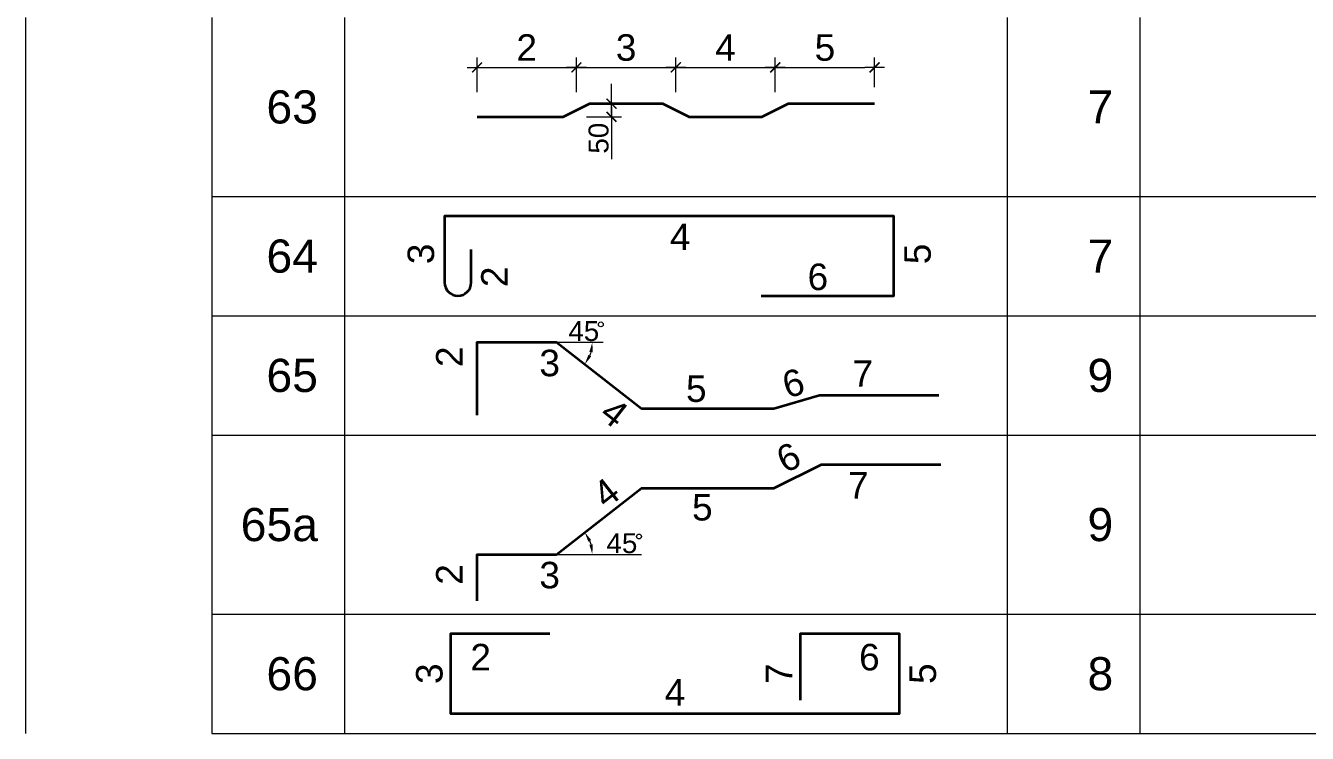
# Model space of a CAD drawing. Header units: millimetres. Extents: x -399213 to 265804, y -9748 to 250638.
# Drawn here: x -307857 to -303022, y 229842 to 232511 of the extents above; entities that cross this region are included whole.
import ezdxf
from ezdxf.enums import TextEntityAlignment as Align

# ---------------------------------------------------------------- set-up
doc = ezdxf.new("R2010")
doc.units = ezdxf.units.MM
doc.header["$MEASUREMENT"] = 0
doc.header["$PDMODE"] = 1
for name, color, linetype, lineweight in [('kata_dim', 8, 'Continuous', 5), ('kata_net khung', 3, 'Continuous', 20), ('kata_text', 7, 'Continuous', 30), ('kata_thep chu', 1, 'Continuous', 35), ('NDC_S_DIM', 1, 'Continuous', 15), ('NDC_S_VN TEXT', 7, 'Continuous', 20)]:
    doc.layers.add(name, color=color, linetype=linetype, lineweight=lineweight)
doc.styles.add('ARIAL', font='arial.ttf', dxfattribs={"width": 0.8})
doc.styles.add('kata_text', font='arial.ttf', dxfattribs={"width": 0.8})
doc.dimstyles.new('kata_dim_50', dxfattribs={"dimscale": 50, "dimtxt": 2.5, "dimasz": 1.5, "dimexe": 1.5, "dimexo": 2.5, "dimtad": 1, "dimdec": 0, "dimzin": 0, "dimdsep": 46, "dimtxsty": 'kata_text', "dimblk": 'kata_block_ArchTick', "dimcen": 0.09, "dimdle": 1.2, "dimclrd": 8, "dimclre": 8, "dimclrt": 3, "dimadec": 0, "dimazin": 0, "dimtfac": 1, "dimtdec": 0, "dimtix": 1, "dimtofl": 0, "dimtmove": 0, "dimatfit": 3, "dimfxl": 0, "dimtolj": 1, "dimtzin": 0, "dimarcsym": 0})

# ---------------------------------------------------------------- blocks, each defined once
blk = doc.blocks.new('kata_block_ArchTick')
at = {"color": 8}
blk.add_line((1, 0), (-1, 0), dxfattribs=at)
at = {"color": 8, "const_width": 0.15}
blk.add_lwpolyline([(-0.5, -0.5), (0.5, 0.5)], dxfattribs=at)
blk = doc.blocks.new('*D160')
at = {"color": 8, "lineweight": -2, "transparency": 16777216}
for p, q in [((3405.3, -564.3), (3405.3, -301.8)), ((3480.3, -376.8), (4080.3, -376.8)), ((4155.3, -564.3), (4155.3, -301.8))]:
    blk.add_line(p, q, dxfattribs=at)
at = {"layer": 'Defpoints', "color": 0, "transparency": 16777216}
for p in [(4155.3, -376.8), (3405.3, -750), (4155.3, -700)]:
    blk.add_point(p, dxfattribs=at)
at = {"color": 8, "lineweight": -2, "transparency": 16777216, "xscale": 75, "yscale": 75, "zscale": 75, "rotation": 180}
blk.add_blockref('kata_block_ArchTick', (3405.3, -376.8), dxfattribs=at)
at = {"color": 8, "lineweight": -2, "transparency": 16777216, "xscale": 75, "yscale": 75, "zscale": 75}
blk.add_blockref('kata_block_ArchTick', (4155.3, -376.8), dxfattribs=at)
blk = doc.blocks.new('*D158')
at = {"color": 8, "lineweight": -2, "transparency": 16777216}
for p, q in [((4155.3, -564.3), (4155.3, -301.8)), ((4230.3, -376.8), (4830.3, -376.8)), ((4905.3, -564.3), (4905.3, -301.8))]:
    blk.add_line(p, q, dxfattribs=at)
at = {"layer": 'Defpoints', "color": 0, "transparency": 16777216}
for p in [(4905.3, -376.8), (4155.3, -700), (4905.3, -700)]:
    blk.add_point(p, dxfattribs=at)
at = {"color": 8, "lineweight": -2, "transparency": 16777216, "xscale": 75, "yscale": 75, "zscale": 75, "rotation": 180}
blk.add_blockref('kata_block_ArchTick', (4155.3, -376.8), dxfattribs=at)
at = {"color": 8, "lineweight": -2, "transparency": 16777216, "xscale": 75, "yscale": 75, "zscale": 75}
blk.add_blockref('kata_block_ArchTick', (4905.3, -376.8), dxfattribs=at)
blk = doc.blocks.new('*D159')
at = {"color": 8, "lineweight": -2, "transparency": 16777216}
for p, q in [((4905.3, -564.3), (4905.3, -301.8)), ((4980.3, -376.8), (5580.3, -376.8)), ((5655.3, -564.3), (5655.3, -301.8))]:
    blk.add_line(p, q, dxfattribs=at)
at = {"layer": 'Defpoints', "color": 0, "transparency": 16777216}
for p in [(5655.3, -376.8), (4905.3, -700), (5655.3, -700)]:
    blk.add_point(p, dxfattribs=at)
at = {"color": 8, "lineweight": -2, "transparency": 16777216, "xscale": 75, "yscale": 75, "zscale": 75, "rotation": 180}
blk.add_blockref('kata_block_ArchTick', (4905.3, -376.8), dxfattribs=at)
at = {"color": 8, "lineweight": -2, "transparency": 16777216, "xscale": 75, "yscale": 75, "zscale": 75}
blk.add_blockref('kata_block_ArchTick', (5655.3, -376.8), dxfattribs=at)
blk = doc.blocks.new('*D161')
at = {"color": 8, "lineweight": -2, "transparency": 16777216}
for p, q in [((5655.3, -564.3), (5655.3, -301.8)), ((5730.3, -376.8), (6330.3, -376.8)), ((6405.3, -525), (6405.3, -301.8))]:
    blk.add_line(p, q, dxfattribs=at)
at = {"layer": 'Defpoints', "color": 0, "transparency": 16777216}
for p in [(6405.3, -376.8), (6405.3, -650), (5655.3, -700)]:
    blk.add_point(p, dxfattribs=at)
at = {"color": 8, "lineweight": -2, "transparency": 16777216, "xscale": 75, "yscale": 75, "zscale": 75, "rotation": 180}
blk.add_blockref('kata_block_ArchTick', (5655.3, -376.8), dxfattribs=at)
at = {"color": 8, "lineweight": -2, "transparency": 16777216, "xscale": 75, "yscale": 75, "zscale": 75}
blk.add_blockref('kata_block_ArchTick', (6405.3, -376.8), dxfattribs=at)
blk = doc.blocks.new('*D162')
at = {"color": 8, "lineweight": -2, "transparency": 16777216}
for p, q in [((4419.9, -575), (4419.9, -500)), ((4380.3, -650), (4494.9, -650)), ((4232.4, -750), (4494.9, -750)), ((4419.9, -825), (4419.9, -1068.1))]:
    blk.add_line(p, q, dxfattribs=at)
at = {"layer": 'Defpoints', "color": 0, "transparency": 16777216}
for p in [(4255.3, -650), (4055.3, -750), (4419.9, -750)]:
    blk.add_point(p, dxfattribs=at)
at = {"color": 8, "lineweight": -2, "transparency": 16777216, "xscale": 75, "yscale": 75, "zscale": 75}
for p, rotation in [((4419.9, -650), 270), ((4419.9, -750), 90)]:
    blk.add_blockref('kata_block_ArchTick', p, dxfattribs=dict(at, rotation=rotation))
blk = doc.blocks.new('dang64')
at = {"layer": 'kata_net khung'}
for p, q in [((0, 0), (0, -900)), ((1405.3, 0), (1405.3, -900)), ((2405.3, 0), (2405.3, -900)), ((7405.3, 0), (7405.3, -900)), ((8405.3, 0), (8405.3, -900)), ((1405.3, -900), (17405.3, -900))]:
    blk.add_line(p, q, dxfattribs=at)
at = {"layer": 'kata_thep chu'}
blk.add_lwpolyline([(5549.1, -750), (6549.1, -750), (6549.1, -150), (3161.2, -150), (3161.2, -650, 1), (3361.2, -650), (3361.2, -400)], format="xyb", dxfattribs=at)
at = {"layer": 'kata_text', "style": 'kata_text'}
for tag, p in [('003', (2981.5, -433.7)), ('005', (6728.3, -433.7)), ('002', (3536.4, -606.4))]:
    blk.add_attdef(tag, text='', height=200, rotation=90, dxfattribs=at).set_placement(p, align=Align.MIDDLE_CENTER)
for tag, p in [('004', (4938.5, -304.6)), ('006', (5977.1, -606.3))]:
    blk.add_attdef(tag, text='', height=200, dxfattribs=at).set_placement(p, align=Align.MIDDLE_CENTER)
for tag, p in [('001', (2205.3, -450)), ('007', (8205.3, -450)), ('008', (10205.3, -450)), ('009', (11205.3, -450)), ('010', (12205.3, -450)), ('011', (13205.3, -449.7)), ('012', (15205.3, -450)), ('013', (17205.3, -450))]:
    blk.add_attdef(tag, text='', height=250, dxfattribs=at).set_placement(p, align=Align.MIDDLE_RIGHT)
blk = doc.blocks.new('*D121')
at = {"layer": 'Defpoints', "color": 0, "transparency": 16777216}
for p in [(4005.3, -200), (4005.3, -200), (4269.3, -259.3), (4356.3, -200), (4645.3, -700)]:
    blk.add_point(p, dxfattribs=at)
at = {"layer": 'kata_dim', "color": 8, "lineweight": -2, "transparency": 16777216}
blk.add_arc((4005.3, -200), 270.6, 337.9347, 344.06657, dxfattribs=at)
at = {"layer": 'kata_dim', "color": 8, "transparency": 16777216}
for points in [[(4253.1, -272.5), (4277.8, -276), (4275.9, -200)], [(4266.9, -307.9), (4245.2, -295.4), (4218.5, -366.6)]]:
    blk.add_solid(points, dxfattribs=at)
blk = doc.blocks.new('*D169')
at = {"layer": 'Defpoints', "color": 0, "transparency": 16777216}
for p in [(4645.3, -400), (4269.3, -840.7), (4005.3, -900), (4005.3, -900), (4356.3, -900)]:
    blk.add_point(p, dxfattribs=at)
at = {"layer": 'kata_dim', "color": 8, "lineweight": -2, "transparency": 16777216}
blk.add_arc((4005.3, -900), 270.6, 15.93343, 22.0653, dxfattribs=at)
at = {"layer": 'kata_dim', "color": 8, "transparency": 16777216}
for points in [[(4245.2, -804.6), (4266.9, -792.1), (4218.5, -733.4)], [(4277.8, -824), (4253.1, -827.5), (4275.9, -900)]]:
    blk.add_solid(points, dxfattribs=at)
blk = doc.blocks.new('dang66')
at = {"layer": 'kata_net khung'}
for p, q in [((0, 0), (0, -900)), ((1405.3, 0), (1405.3, -900)), ((2405.3, 0), (2405.3, -900)), ((7405.3, 0), (7405.3, -900)), ((8405.3, 0), (8405.3, -900)), ((1405.3, -900), (17405.3, -900))]:
    blk.add_line(p, q, dxfattribs=at)
at = {"layer": 'kata_thep chu'}
blk.add_lwpolyline([(3955.3, -150), (3205.3, -150), (3205.3, -750), (6593.2, -750), (6593.2, -150), (5843.2, -150), (5843.2, -650)], dxfattribs=at)
at = {"layer": 'kata_text', "style": 'kata_text'}
for tag, p in [('003', (3205.3, -450)), ('007', (5843.2, -450))]:
    blk.add_attdef(tag, text='', height=200, rotation=90, dxfattribs=at).set_placement(p, align=Align.BOTTOM_CENTER)
blk.add_attdef('002', text='', height=200, dxfattribs=at).set_placement((3355.3, -225), align=Align.TOP_LEFT)
blk.add_attdef('006', text='', height=200, dxfattribs=at).set_placement((6443.2, -225), align=Align.TOP_RIGHT)
blk.add_attdef('005', text='', height=200, rotation=90, dxfattribs=at).set_placement((6668.2, -450), align=Align.TOP_CENTER)
for tag, p in [('001', (2205.3, -450)), ('008', (8205.3, -450)), ('009', (10205.3, -450)), ('010', (11205.3, -450)), ('011', (12205.3, -450)), ('012', (13205.3, -449.7)), ('013', (15205.3, -450)), ('014', (17205.3, -450))]:
    blk.add_attdef(tag, text='', height=250, dxfattribs=at).set_placement(p, align=Align.MIDDLE_RIGHT)
blk.add_attdef('004', text='', height=200, dxfattribs=at).set_placement((4899.2, -750), align=Align.BOTTOM_CENTER)
blk = doc.blocks.new('dang63')
at = {"layer": 'kata_net khung'}
for p, q in [((0, 0), (0, -1350)), ((1405.3, 0), (1405.3, -1350)), ((2405.3, 0), (2405.3, -1350)), ((7405.3, 0), (7405.3, -1350)), ((8405.3, 0), (8405.3, -1350)), ((1405.3, -1350), (17405.3, -1350))]:
    blk.add_line(p, q, dxfattribs=at)
at = {"layer": 'kata_thep chu'}
blk.add_lwpolyline([(3405.3, -750), (4055.3, -750), (4255.3, -650), (4805.3, -650), (5005.3, -750), (5555.3, -750), (5755.3, -650), (6405.3, -650)], dxfattribs=at)
at = {"layer": 'kata_text', "style": 'kata_text'}
for tag, p in [('002', (3780.3, -226.8)), ('003', (4530.3, -226.8)), ('004', (5280.3, -226.8)), ('005', (6030.3, -226.8))]:
    blk.add_attdef(tag, text='', height=200, dxfattribs=at).set_placement(p, align=Align.MIDDLE_CENTER)
for tag, p in [('001', (2205.3, -675)), ('007', (8205.3, -675)), ('008', (10205.3, -675)), ('009', (11205.3, -675)), ('010', (12205.3, -675)), ('011', (13205.3, -674.7)), ('012', (15205.3, -675)), ('013', (17205.3, -675))]:
    blk.add_attdef(tag, text='', height=250, dxfattribs=at).set_placement(p, align=Align.MIDDLE_RIGHT)
blk.add_attdef('006', text='', height=150, rotation=90, dxfattribs=at).set_placement((4322.1, -794.3), align=Align.MIDDLE_RIGHT)
dim = blk.add_linear_dim(base=(4155.3, -376.8), p1=(3405.3, -750), p2=(4155.3, -700), text=' ', dimstyle='kata_dim_50')
dim.commit()
dim.dimension.update_dxf_attribs({"geometry": '*D160', "text_midpoint": (3780.3, -376.8)})
for base, p1, p2, picture, middle in [((4905.3, -376.8), (4155.3, -700), (4905.3, -700), '*D158', (4530.3, -376.8)), ((5655.3, -376.8), (4905.3, -700), (5655.3, -700), '*D159', (5280.3, -376.8)), ((6405.3, -376.8), (5655.3, -700), (6405.3, -650), '*D161', (6030.3, -376.8))]:
    dim = blk.add_linear_dim(base=base, p1=p1, p2=p2, text=' ', dimstyle='kata_dim_50', override={"dimtmove": 1})
    dim.commit()
    dim.dimension.update_dxf_attribs({"geometry": picture, "text_midpoint": middle})
dim = blk.add_linear_dim(base=(4419.9, -750), p1=(4255.3, -650), p2=(4055.3, -750), angle=90, text=' ', dimstyle='kata_dim_50')
dim.commit()
dim.dimension.update_dxf_attribs({"geometry": '*D162', "text_midpoint": (4419.9, -1036.8), "dimtype": 160})
blk = doc.blocks.new('dang65')
at = {"layer": 'kata_dim'}
blk.add_line((4005.3, -200), (4356.3, -200), dxfattribs=at)
blk.add_circle((4340, -65.3), 18.3, dxfattribs=at)
at = {"layer": 'kata_net khung'}
for p, q in [((0, 0), (0, -900)), ((1405.3, 0), (1405.3, -900)), ((2405.3, 0), (2405.3, -900)), ((7405.3, 0), (7405.3, -900)), ((8405.3, 0), (8405.3, -900)), ((1405.3, -900), (17405.3, -900))]:
    blk.add_line(p, q, dxfattribs=at)
at = {"layer": 'kata_thep chu'}
blk.add_lwpolyline([(3405.3, -750), (3405.3, -200), (4005.3, -200), (4645.3, -700), (5645.3, -700), (5989, -600), (6889, -600)], dxfattribs=at)
at = {"layer": 'kata_text', "style": 'kata_text'}
for tag, height, p in [('008', 150, (4327.4, -115.5)), ('003', 200, (4031.1, -356.1)), ('001', 250, (2205.3, -450)), ('009', 250, (8205.3, -450)), ('010', 250, (10205.3, -450)), ('011', 250, (11205.3, -450)), ('012', 250, (12205.3, -450)), ('013', 250, (13205.3, -449.7)), ('014', 250, (15205.3, -450)), ('015', 250, (17205.3, -450))]:
    blk.add_attdef(tag, text='', height=height, dxfattribs=at).set_placement(p, align=Align.MIDDLE_RIGHT)
for tag, rotation, p in [('002', 90, (3196.3, -231.6)), ('004', 322, (4502.8, -779.1))]:
    blk.add_attdef(tag, text='', height=200, rotation=rotation, dxfattribs=at).set_placement(p, align=Align.MIDDLE_RIGHT)
blk.add_attdef('006', text='', height=200, rotation=16, dxfattribs=at).set_placement((5835.5, -661.5), align=Align.BOTTOM_CENTER)
blk.add_attdef('007', text='', height=200, dxfattribs=at).set_placement((6238.1, -436.1), align=Align.MIDDLE_LEFT)
blk.add_attdef('005', text='', height=200, dxfattribs=at).set_placement((5059.8, -550), align=Align.MIDDLE_CENTER)
at = {"layer": 'kata_dim'}
dim = blk.add_angular_dim_2l(base=(4269.3, -259.3), line1=((4005.3, -200), (4356.3, -200)), line2=((4005.3, -200), (4645.3, -700)), text=' ', dimstyle='kata_dim_50', override={"dimtxsty": 'kata_text', "dimsah": 1}, dxfattribs=at)
dim.commit()
dim.dimension.update_dxf_attribs({"geometry": '*D121', "text_midpoint": (1144.7, -4121.1)})
blk = doc.blocks.new('dang65a')
at = {"layer": 'kata_dim'}
blk.add_line((4005.3, -900), (4647.1, -900), dxfattribs=at)
blk.add_circle((4627.6, -765.3), 18.3, dxfattribs=at)
at = {"layer": 'kata_net khung'}
for p, q in [((0, 0), (0, -1350)), ((1405.3, 0), (1405.3, -1350)), ((2405.3, 0), (2405.3, -1350)), ((7405.3, 0), (7405.3, -1350)), ((8405.3, 0), (8405.3, -1350)), ((1405.3, -1350), (17405.3, -1350))]:
    blk.add_line(p, q, dxfattribs=at)
at = {"layer": 'kata_thep chu'}
blk.add_lwpolyline([(3405.3, -1250), (3405.3, -900), (4005.3, -900), (4645.3, -400), (5645.3, -400), (6005.3, -223.2), (6905.3, -223.2)], dxfattribs=at)
at = {"layer": 'kata_text', "style": 'kata_text'}
blk.add_attdef('006', text='', height=200, rotation=26, dxfattribs=at).set_placement((5825.3, -311.6), align=Align.BOTTOM_CENTER)
blk.add_attdef('007', text='', height=200, dxfattribs=at).set_placement((6204.3, -379.3), align=Align.MIDDLE_LEFT)
blk.add_attdef('004', text='', height=200, rotation=38, dxfattribs=at).set_placement((4440.6, -387), align=Align.MIDDLE_RIGHT)
blk.add_attdef('005', text='', height=200, dxfattribs=at).set_placement((5105.3, -544.4), align=Align.MIDDLE_CENTER)
for tag, height, p in [('001', 250, (2205.3, -675)), ('009', 250, (8205.3, -675)), ('010', 250, (10205.3, -675)), ('011', 250, (11205.3, -675)), ('012', 250, (12205.3, -675)), ('013', 250, (13205.3, -674.7)), ('014', 250, (15205.3, -675)), ('015', 250, (17205.3, -675)), ('008', 150, (4615.1, -815.5)), ('003', 200, (4031.1, -1056.1))]:
    blk.add_attdef(tag, text='', height=height, dxfattribs=at).set_placement(p, align=Align.MIDDLE_RIGHT)
blk.add_attdef('002', text='', height=200, rotation=90, dxfattribs=at).set_placement((3196.3, -1051.1), align=Align.MIDDLE_CENTER)
at = {"layer": 'kata_dim'}
dim = blk.add_angular_dim_2l(base=(4269.3, -840.7), line1=((4005.3, -900), (4356.3, -900)), line2=((4005.3, -900), (4645.3, -400)), text=' ', dimstyle='kata_dim_50', override={"dimtxsty": 'kata_text', "dimsah": 1}, dxfattribs=at)
dim.commit()
dim.dimension.update_dxf_attribs({"geometry": '*D169', "text_midpoint": (2184.8, 3763)})

msp = doc.modelspace()

# ---------------------------------------------------------------- block references
at = {"layer": 'NDC_S_DIM'}
ref = msp.add_blockref('dang63', (-307857.3, 232541.7), dxfattribs=dict(at, xscale=0.5, yscale=0.5, zscale=0.5))
ref.add_attrib('001', '63', dxfattribs={"layer": 'NDC_S_VN TEXT', "height": 125, "style": 'ARIAL'}).set_placement((-306754.7, 232204.2), align=Align.MIDDLE_RIGHT)
ref.add_attrib('002', '2', dxfattribs={"layer": 'NDC_S_VN TEXT', "height": 100, "style": 'ARIAL'}).set_placement((-305967.2, 232428.3), align=Align.MIDDLE_CENTER)
ref.add_attrib('003', '3', dxfattribs={"layer": 'NDC_S_VN TEXT', "height": 100, "style": 'ARIAL'}).set_placement((-305592.2, 232428.3), align=Align.MIDDLE_CENTER)
ref.add_attrib('004', '4', dxfattribs={"layer": 'NDC_S_VN TEXT', "height": 100, "style": 'ARIAL'}).set_placement((-305217.2, 232428.3), align=Align.MIDDLE_CENTER)
ref.add_attrib('005', '5', dxfattribs={"layer": 'NDC_S_VN TEXT', "height": 100, "style": 'ARIAL'}).set_placement((-304842.2, 232428.3), align=Align.MIDDLE_CENTER)
ref.add_attrib('006', '50', dxfattribs={"layer": 'NDC_S_VN TEXT', "height": 75, "rotation": 90, "style": 'ARIAL'}).set_placement((-305696.3, 232144.5), align=Align.MIDDLE_RIGHT)
ref.add_attrib('007', '7', dxfattribs={"layer": 'NDC_S_VN TEXT', "height": 125, "style": 'ARIAL'}).set_placement((-303754.7, 232204.2), align=Align.MIDDLE_RIGHT)
at = {"layer": 'NDC_S_VN TEXT'}
ref = msp.add_blockref('dang65a', (-307857.3, 230966.7), dxfattribs=dict(at, xscale=0.5, yscale=0.5, zscale=0.5))
ref.add_attrib('001', '65a', dxfattribs={"height": 125, "style": 'ARIAL'}).set_placement((-306754.7, 230629.2), align=Align.MIDDLE_RIGHT)
ref.add_attrib('002', '2', dxfattribs={"height": 100, "rotation": 90, "style": 'ARIAL'}).set_placement((-306259.2, 230441.1), align=Align.MIDDLE_CENTER)
ref.add_attrib('003', '3', dxfattribs={"height": 100, "style": 'ARIAL'}).set_placement((-305841.8, 230438.6), align=Align.MIDDLE_RIGHT)
ref.add_attrib('004', '4', dxfattribs={"height": 100, "rotation": 38, "style": 'ARIAL'}).set_placement((-305637, 230773.2), align=Align.MIDDLE_RIGHT)
ref.add_attrib('005', '5', dxfattribs={"height": 100, "style": 'ARIAL'}).set_placement((-305304.7, 230694.5), align=Align.MIDDLE_CENTER)
ref.add_attrib('006', '6', dxfattribs={"height": 100, "rotation": 26, "style": 'ARIAL'}).set_placement((-304944.7, 230810.9), align=Align.BOTTOM_CENTER)
ref.add_attrib('007', '7', dxfattribs={"height": 100, "style": 'ARIAL'}).set_placement((-304755.2, 230777), align=Align.MIDDLE_LEFT)
ref.add_attrib('008', '45', dxfattribs={"height": 75, "style": 'ARIAL'}).set_placement((-305549.8, 230559), align=Align.MIDDLE_RIGHT)
ref.add_attrib('009', '9', dxfattribs={"height": 125, "style": 'ARIAL'}).set_placement((-303754.7, 230629.2), align=Align.MIDDLE_RIGHT)
ref = msp.add_blockref('dang64', (-307857.3, 231866.7), dxfattribs=dict(at, xscale=0.5, yscale=0.5, zscale=0.5))
ref.add_attrib('001', '64', dxfattribs={"height": 125, "style": 'ARIAL'}).set_placement((-306754.7, 231641.7), align=Align.MIDDLE_RIGHT)
ref.add_attrib('002', '2', dxfattribs={"height": 100, "rotation": 90, "style": 'ARIAL'}).set_placement((-306089.1, 231563.5), align=Align.MIDDLE_CENTER)
ref.add_attrib('003', '3', dxfattribs={"height": 100, "rotation": 90, "style": 'ARIAL'}).set_placement((-306366.6, 231649.9), align=Align.MIDDLE_CENTER)
ref.add_attrib('004', '4', dxfattribs={"height": 100, "style": 'ARIAL'}).set_placement((-305388.1, 231714.4), align=Align.MIDDLE_CENTER)
ref.add_attrib('005', '5', dxfattribs={"height": 100, "rotation": 90, "style": 'ARIAL'}).set_placement((-304493.2, 231649.9), align=Align.MIDDLE_CENTER)
ref.add_attrib('006', '6', dxfattribs={"height": 100, "style": 'ARIAL'}).set_placement((-304868.8, 231563.5), align=Align.MIDDLE_CENTER)
ref.add_attrib('007', '7', dxfattribs={"height": 125, "style": 'ARIAL'}).set_placement((-303754.7, 231641.7), align=Align.MIDDLE_RIGHT)
ref = msp.add_blockref('dang65', (-307857.3, 231416.7), dxfattribs=dict(at, xscale=0.5, yscale=0.5, zscale=0.5))
ref.add_attrib('001', '65', dxfattribs={"height": 125, "style": 'ARIAL'}).set_placement((-306754.7, 231191.7), align=Align.MIDDLE_RIGHT)
ref.add_attrib('002', '2', dxfattribs={"height": 100, "rotation": 90, "style": 'ARIAL'}).set_placement((-306259.2, 231300.9), align=Align.MIDDLE_RIGHT)
ref.add_attrib('003', '3', dxfattribs={"height": 100, "style": 'ARIAL'}).set_placement((-305841.8, 231238.6), align=Align.MIDDLE_RIGHT)
ref.add_attrib('004', '4', dxfattribs={"height": 100, "rotation": 322, "style": 'ARIAL'}).set_placement((-305605.9, 231027.1), align=Align.MIDDLE_RIGHT)
ref.add_attrib('005', '5', dxfattribs={"height": 100, "style": 'ARIAL'}).set_placement((-305327.5, 231141.7), align=Align.MIDDLE_CENTER)
ref.add_attrib('006', '6', dxfattribs={"height": 100, "rotation": 16, "style": 'ARIAL'}).set_placement((-304939.6, 231086), align=Align.BOTTOM_CENTER)
ref.add_attrib('007', '7', dxfattribs={"height": 100, "style": 'ARIAL'}).set_placement((-304738.3, 231198.6), align=Align.MIDDLE_LEFT)
ref.add_attrib('008', '45', dxfattribs={"height": 75, "style": 'ARIAL'}).set_placement((-305693.6, 231359), align=Align.MIDDLE_RIGHT)
ref.add_attrib('009', '9', dxfattribs={"height": 125, "style": 'ARIAL'}).set_placement((-303754.7, 231191.7), align=Align.MIDDLE_RIGHT)
ref = msp.add_blockref('dang66', (-307857.3, 230291.7), dxfattribs=dict(at, xscale=0.5, yscale=0.5, zscale=0.5))
ref.add_attrib('001', '66', dxfattribs={"height": 125, "style": 'ARIAL'}).set_placement((-306754.7, 230066.7), align=Align.MIDDLE_RIGHT)
ref.add_attrib('002', '2', dxfattribs={"height": 100, "style": 'ARIAL'}).set_placement((-306179.7, 230179.2), align=Align.TOP_LEFT)
ref.add_attrib('003', '3', dxfattribs={"height": 100, "rotation": 90, "style": 'ARIAL'}).set_placement((-306254.7, 230066.7), align=Align.BOTTOM_CENTER)
ref.add_attrib('004', '4', dxfattribs={"height": 100, "style": 'ARIAL'}).set_placement((-305407.7, 229916.7), align=Align.BOTTOM_CENTER)
ref.add_attrib('005', '5', dxfattribs={"height": 100, "rotation": 90, "style": 'ARIAL'}).set_placement((-304523.2, 230066.7), align=Align.TOP_CENTER)
ref.add_attrib('006', '6', dxfattribs={"height": 100, "style": 'ARIAL'}).set_placement((-304635.7, 230179.2), align=Align.TOP_RIGHT)
ref.add_attrib('007', '7', dxfattribs={"height": 100, "rotation": 90, "style": 'ARIAL'}).set_placement((-304935.7, 230066.7), align=Align.BOTTOM_CENTER)
ref.add_attrib('008', '8', dxfattribs={"height": 125, "style": 'ARIAL'}).set_placement((-303754.7, 230066.7), align=Align.MIDDLE_RIGHT)

doc.saveas('drawing.dxf')
